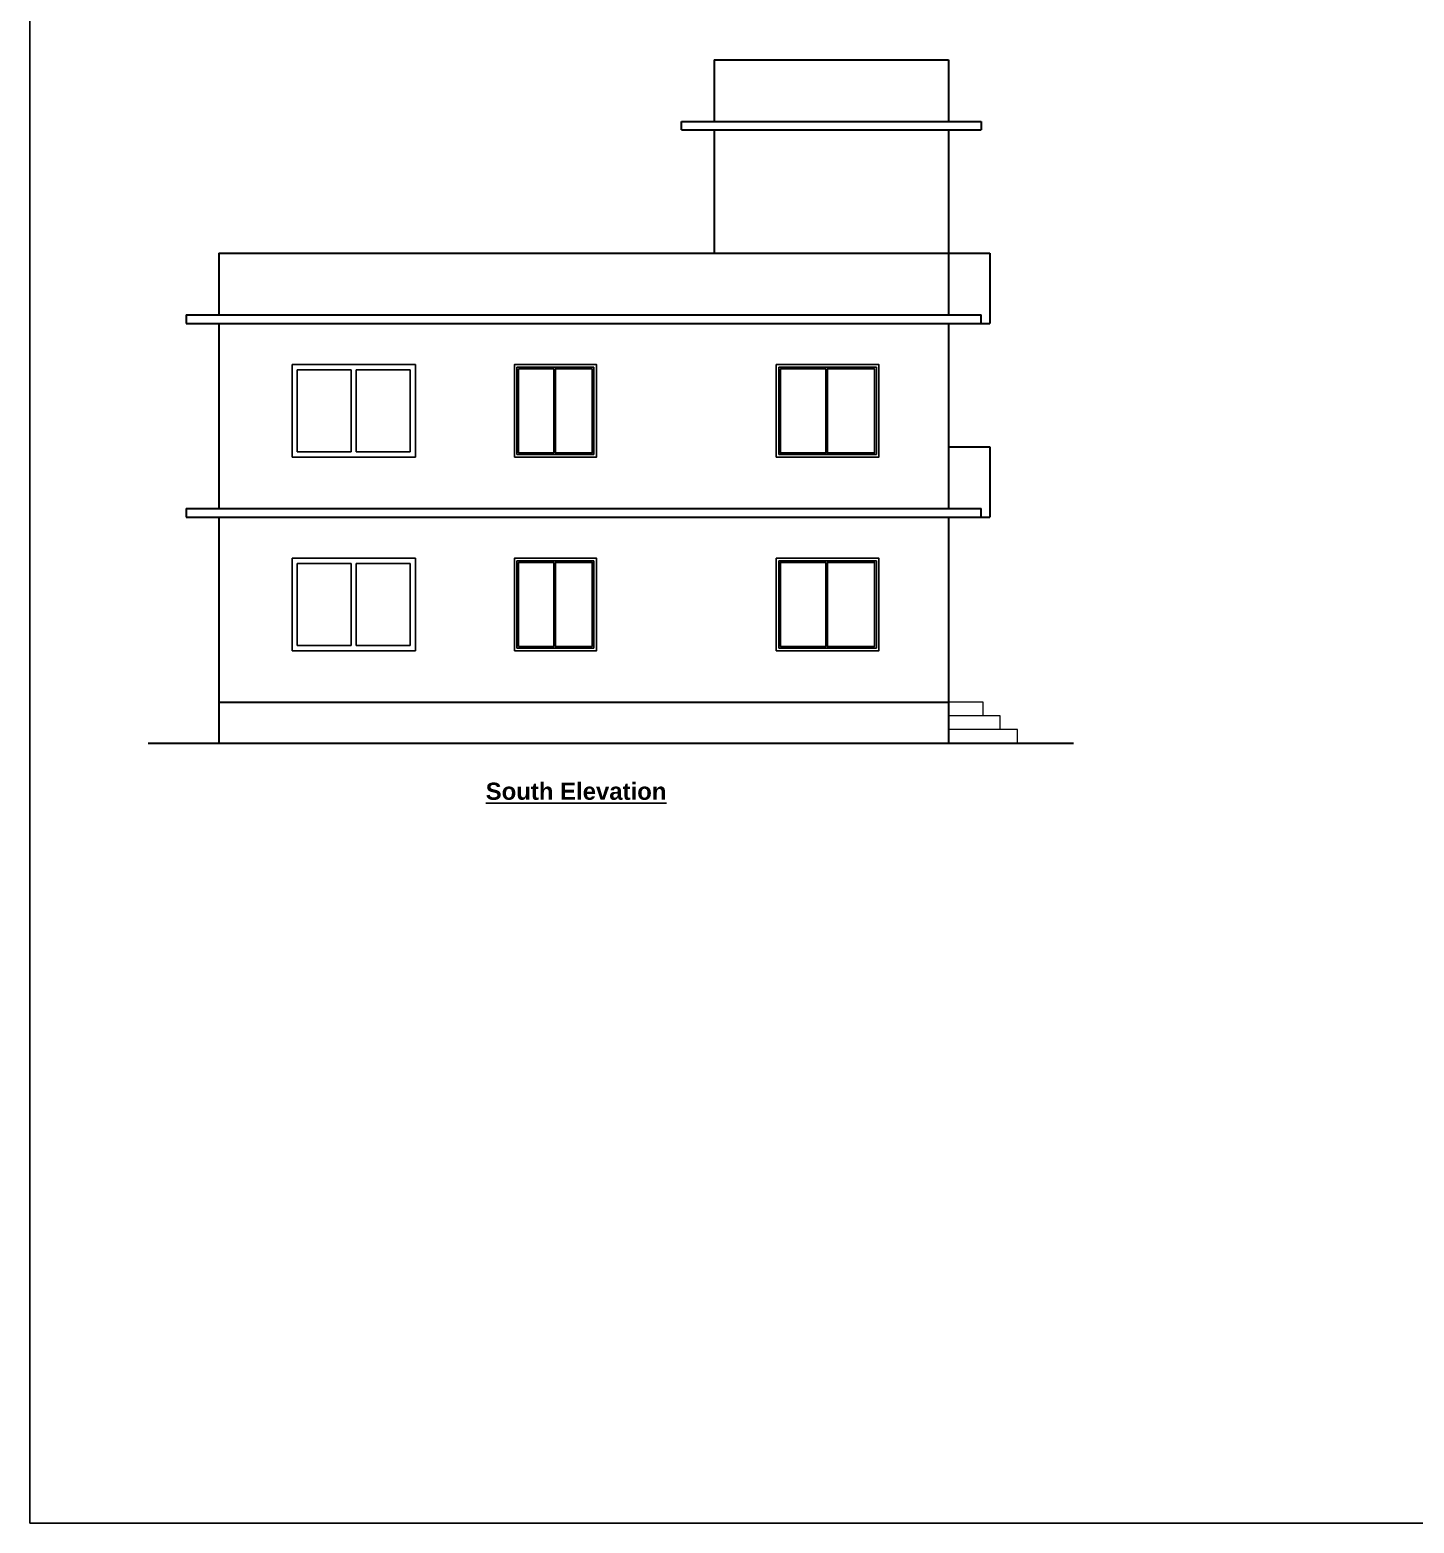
# Model space of a CAD drawing. Header units: feet. Extents: x 28652 to 66086, y -6769 to -640.
# Drawn here: x 44467 to 45275, y -2659 to -1787 of the extents above; entities that cross this region are included whole.
import ezdxf

# ---------------------------------------------------------------- set-up
doc = ezdxf.new("R2010")
doc.units = ezdxf.units.FT
doc.header["$LTSCALE"] = 50
doc.header["$MEASUREMENT"] = 0
doc.layers.add('Door & Windows', color=92, linetype='Continuous')
doc.layers.add('Text', color=7, linetype='Continuous')
doc.layers.add('elevation', color=201, linetype='Continuous', lineweight=30)
doc.layers.add('stair', color=140, linetype='Continuous', lineweight=18)
doc.styles.add('1@1000', font='arial.ttf', dxfattribs={"height": 60})

# ---------------------------------------------------------------- blocks, each defined once
blk = doc.blocks.new('*U44')
for p, q in [((1.5, 1.5), (1.5, 52.5)), ((1.5, 52.5), (24, 52.5)), ((24, 1.5), (24, 52.5)), ((24, 52.5), (46.5, 52.5)), ((46.5, 52.5), (46.5, 1.5)), ((24, 1.5), (1.5, 1.5)), ((46.5, 1.5), (24, 1.5))]:
    blk.add_line(p, q)
blk.add_lwpolyline([(0, 0), (0, 54), (48, 54), (48, 0)], close=True)
for points in [[(23, 51.5), (23, 2.5), (2.5, 2.5), (2.5, 51.5), (23, 51.5)], [(24, 51.5), (45.5, 51.5), (45.5, 2.5), (24, 2.5)]]:
    blk.add_lwpolyline(points)
blk = doc.blocks.new('*U45')
for p, q in [((1.5, 1.5), (1.5, 52.5)), ((1.5, 52.5), (30, 52.5)), ((30, 1.5), (30, 52.5)), ((30, 52.5), (58.5, 52.5)), ((58.5, 52.5), (58.5, 1.5)), ((30, 1.5), (1.5, 1.5)), ((58.5, 1.5), (30, 1.5))]:
    blk.add_line(p, q)
blk.add_lwpolyline([(0, 0), (0, 54), (60, 54), (60, 0)], close=True)
for points in [[(29, 51.5), (29, 2.5), (2.5, 2.5), (2.5, 51.5), (29, 51.5)], [(30, 51.5), (57.5, 51.5), (57.5, 2.5), (30, 2.5)]]:
    blk.add_lwpolyline(points)

msp = doc.modelspace()

# ---------------------------------------------------------------- linework, layer by layer
msp.add_lwpolyline([(44466.5, -917.3), (47206.87, -917.3), (47206.87, -2658.7), (44466.5, -2658.7)], close=True)
at = {"layer": 'Door & Windows'}
for p, q in [((44619.64, -1982.42), (44691.64, -1982.42)), ((44619.64, -2036.42), (44619.64, -1982.42)), ((44622.64, -1985.42), (44654.14, -1985.42)), ((44622.64, -2033.42), (44622.64, -1985.42)), ((44654.14, -1985.42), (44654.14, -2033.42)), ((44657.14, -1985.42), (44688.64, -1985.42)), ((44657.14, -1985.42), (44657.14, -2033.42)), ((44688.64, -2033.42), (44688.64, -1985.42)), ((44691.64, -2036.42), (44691.64, -1982.42)), ((44749.45, -1982.42), (44797.45, -1982.42)), ((44749.45, -1982.42), (44749.45, -2036.42)), ((44797.45, -1982.42), (44797.45, -2036.42)), ((44619.64, -2036.42), (44691.64, -2036.42)), ((44622.64, -2033.42), (44654.14, -2033.42)), ((44657.14, -2033.42), (44688.64, -2033.42)), ((44749.45, -2036.42), (44797.45, -2036.42)), ((44619.64, -2095.42), (44691.64, -2095.42)), ((44619.64, -2149.42), (44619.64, -2095.42)), ((44622.64, -2098.42), (44654.14, -2098.42)), ((44622.64, -2146.42), (44622.64, -2098.42)), ((44654.14, -2098.42), (44654.14, -2146.42)), ((44657.14, -2098.42), (44688.64, -2098.42)), ((44657.14, -2098.42), (44657.14, -2146.42)), ((44688.64, -2146.42), (44688.64, -2098.42)), ((44691.64, -2149.42), (44691.64, -2095.42)), ((44749.45, -2095.42), (44797.45, -2095.42)), ((44749.45, -2095.42), (44749.45, -2149.42)), ((44797.45, -2095.42), (44797.45, -2149.42)), ((44619.64, -2149.42), (44691.64, -2149.42)), ((44622.64, -2146.42), (44654.14, -2146.42)), ((44657.14, -2146.42), (44688.64, -2146.42)), ((44749.45, -2149.42), (44797.45, -2149.42))]:
    msp.add_line(p, q, dxfattribs=at)
at = {"layer": 'elevation'}
for p, q in [((44866.06, -1804.42), (45003.06, -1804.42)), ((44866.06, -1804.42), (44866.06, -1840.42)), ((45003.06, -1804.42), (45003.06, -1840.42)), ((44847.06, -1840.42), (45022.06, -1840.42)), ((44847.06, -1845.42), (44847.06, -1840.42)), ((44847.06, -1845.42), (45022.06, -1845.42)), ((44866.06, -1845.42), (44866.06, -1917.42)), ((45003.06, -1845.42), (45003.06, -1953.42)), ((45022.06, -1840.42), (45022.06, -1845.42)), ((44576.83, -1917.42), (44576.83, -1953.42)), ((44576.83, -1917.42), (45003.06, -1917.42)), ((45003.06, -1917.42), (45027.06, -1917.42)), ((45027.06, -1917.42), (45027.06, -1958.42)), ((44557.83, -1953.42), (45022.06, -1953.42)), ((44557.83, -1953.42), (44557.83, -1958.42)), ((44557.83, -1958.42), (45022.06, -1958.42)), ((44576.83, -1958.42), (44576.83, -2066.42)), ((45003.06, -1958.42), (45003.06, -2066.42)), ((45022.06, -1958.42), (45022.06, -1953.42)), ((45003.06, -2030.42), (45027.06, -2030.42)), ((45027.06, -2030.42), (45027.06, -2071.42)), ((44557.83, -2066.42), (45022.06, -2066.42)), ((44557.83, -2066.42), (44557.83, -2071.42)), ((44557.83, -2071.42), (45022.06, -2071.42)), ((44576.83, -2066.42), (45020.79, -2066.42)), ((44576.83, -2071.42), (44576.83, -2203.42)), ((45003.06, -2071.42), (45003.06, -2203.42)), ((45022.06, -2071.42), (45022.06, -2066.42)), ((44576.83, -2179.42), (45003.06, -2179.42)), ((44535.65, -2203.42), (45075.88, -2203.42))]:
    msp.add_line(p, q, dxfattribs=at)
for points in [[(45022.06, -1958.42), (45027.06, -1958.42)], [(45022.06, -2071.42), (45027.06, -2071.42)]]:
    msp.add_lwpolyline(points, dxfattribs=at)
at = {"layer": 'stair'}
for p, q in [((45023.2, -2179.42), (45003.06, -2179.42)), ((45023.2, -2187.42), (45003.06, -2187.42)), ((45033.2, -2195.42), (45003.06, -2195.42))]:
    msp.add_line(p, q, dxfattribs=at)
msp.add_lwpolyline([(45043.2, -2203.42), (45043.2, -2195.42), (45033.2, -2195.42), (45033.2, -2187.42), (45023.2, -2187.42), (45023.2, -2179.42)], dxfattribs=at)

# ---------------------------------------------------------------- block references
at = {"layer": 'Door & Windows'}
for name, p in [('*U44', (44749.45, -2036.42)), ('*U45', (44902.35, -2036.42)), ('*U44', (44749.45, -2149.42)), ('*U45', (44902.35, -2149.42))]:
    msp.add_blockref(name, p, dxfattribs=at)

# ---------------------------------------------------------------- texts
at = {"layer": 'Text', "insert": (44732.7, -2226.45), "char_height": 10, "attachment_point": 1, "style": '1@1000'}
msp.add_mtext_dynamic_manual_height_columns('{\\fArial|b1|i0|c0|p34;\\LSouth Elevation}', width=152.0107, gutter_width=300, heights=[0], dxfattribs=at)

doc.saveas('drawing.dxf')
